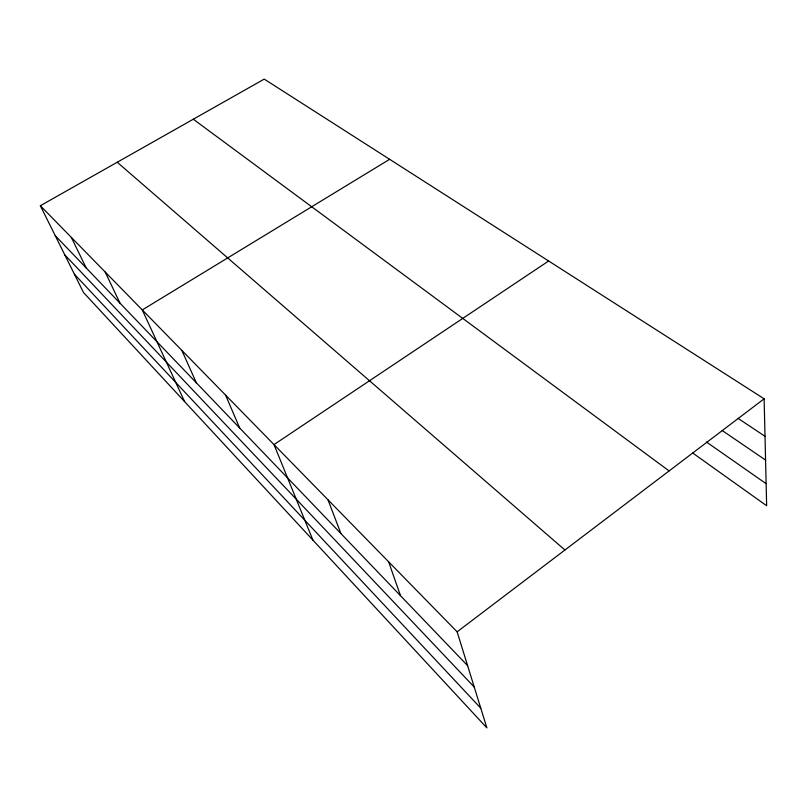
<?xml version="1.0" encoding="UTF-8"?>
<svg xmlns="http://www.w3.org/2000/svg" width="807" height="807" viewBox="0 0 807 807"><rect width="100%" height="100%" fill="white"/><g stroke="black" fill="none" stroke-linecap="round" stroke-linejoin="round"><path stroke-width="1.21" d="M457.135 631.831L764.128 398.809L264.232 79.106L40.35 205.724L83.484 292.477L486.883 727.894L457.135 631.831L40.35 205.724M548.639 260.994L273.997 444.596L312.924 540.125M389.64 159.312L142.274 309.928L184.632 401.644M738.052 418.369L765.016 436.305M722.184 430.504L765.571 460.081M706.448 442.014L766.125 483.675M692.769 453.06L766.65 505.747L764.128 398.809M193.297 119.224L669.104 470.935M117.237 162.247L564.93 550.011M55.229 235.644L467.626 665.684M64.802 254.891L474.244 687.06M74.405 274.209L480.78 708.183M71.339 237.409L86.218 267.964M105.172 271.999L120.001 303.19M181.868 350.409L196.333 382.79M225.556 395.067L239.669 427.972M328.015 499.826L340.887 533.528M388.631 561.793L400.494 595.687"/></g></svg>
